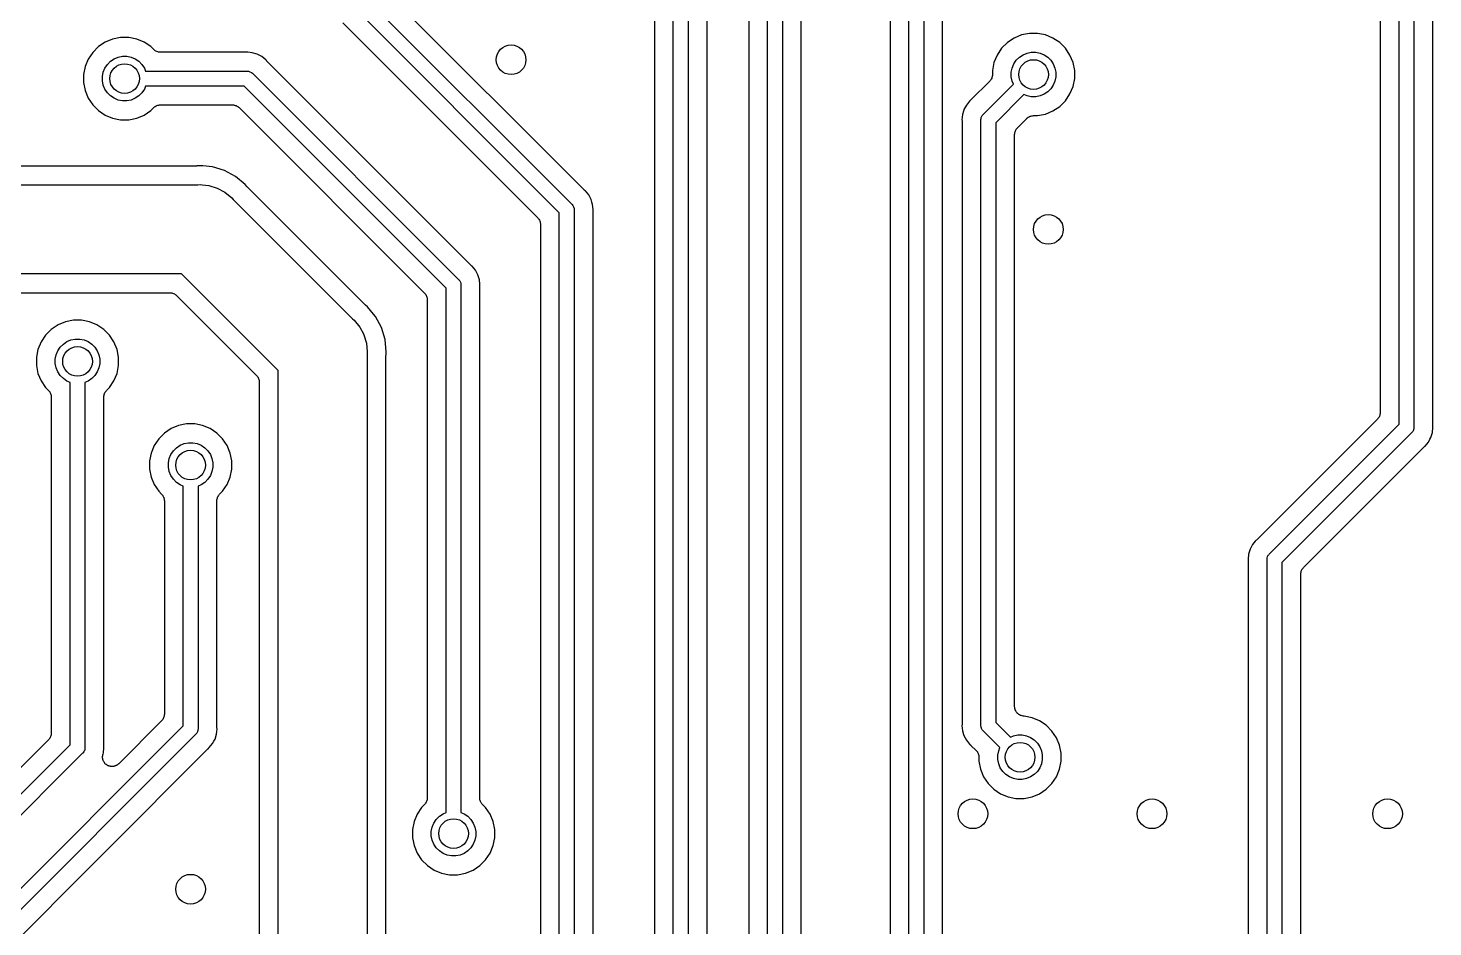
# Model space of a CAD drawing. Extents: x 49 to 143, y -149 to -38.
# Drawn here: x 105.25 to 124.18, y -90.81 to -78.69 of the extents above; entities that cross this region are included whole.
import ezdxf

# ---------------------------------------------------------------- set-up
doc = ezdxf.new("R2010")
doc.units = 0
doc.layers.add('BLACK', color=7, linetype='CONTINUOUS')

msp = doc.modelspace()

# ---------------------------------------------------------------- linework, layer by layer
at = {"layer": 'BLACK', "linetype": 'CONTINUOUS'}
for p, q in [((115.216, -93.1887), (115.216, -75.3403)), ((115.416, -75.3403), (115.416, -93.1887)), ((117.121, -91.902), (117.121, -75.4673)), ((117.321, -75.4673), (117.321, -92.0047)), ((113.946, -94.9667), (113.946, -75.6064)), ((114.146, -75.5699), (114.146, -94.9667)), ((114.4, -94.7679), (114.4, -75.5886)), ((114.962, -75.5391), (114.962, -92.9899)), ((115.67, -92.9899), (115.67, -75.5391)), ((116.867, -75.6661), (116.867, -91.6195)), ((117.575, -91.8903), (117.575, -75.6661)), ((113.692, -75.7642), (113.692, -94.7679)), ((123.725, -84.0326), (123.725, -77.6033)), ((123.925, -77.6033), (123.925, -84.0691)), ((123.471, -77.8021), (123.471, -83.8748)), ((124.179, -84.0504), (124.179, -77.8021)), ((109.675, -78.1648), (112.577, -81.0668)), ((112.744, -80.874), (109.868, -77.9984)), ((112.41, -81.1824), (109.56, -78.332)), ((109.492, -78.6232), (112.119, -81.2504)), ((106.291, -78.8841), (106.2, -78.9447)), ((106.391, -78.8423), (106.291, -78.8841)), ((106.498, -78.821), (106.391, -78.8423)), ((106.608, -78.821), (106.498, -78.821)), ((106.715, -78.8423), (106.608, -78.821)), ((106.815, -78.8841), (106.715, -78.8423)), ((106.906, -78.9447), (106.815, -78.8841)), ((118.447, -78.8897), (118.37, -78.9668)), ((118.538, -78.8291), (118.447, -78.8897)), ((118.638, -78.7873), (118.538, -78.8291)), ((118.745, -78.766), (118.638, -78.7873)), ((118.855, -78.766), (118.745, -78.766)), ((118.962, -78.7873), (118.855, -78.766)), ((119.062, -78.8291), (118.962, -78.7873)), ((119.153, -78.8897), (119.062, -78.8291)), ((119.23, -78.9668), (119.153, -78.8897)), ((106.062, -79.1126), (106.02, -79.2134)), ((106.123, -79.0218), (106.062, -79.1126)), ((106.2, -78.9447), (106.123, -79.0218)), ((106.362, -79.142), (106.411, -79.1091)), ((106.411, -79.1091), (106.465, -79.0865)), ((106.465, -79.0865), (106.523, -79.075)), ((106.523, -79.075), (106.583, -79.075)), ((106.583, -79.075), (106.641, -79.0865)), ((106.641, -79.0865), (106.695, -79.1091)), ((106.695, -79.1091), (106.744, -79.142)), ((106.945, -78.9838), (106.906, -78.9447)), ((106.954, -78.9912), (106.945, -78.9838)), ((106.963, -78.9988), (106.954, -78.9912)), ((106.964, -78.9991), (106.963, -78.9988)), ((106.964, -78.9995), (106.964, -78.9991)), ((106.975, -79.0051), (106.964, -78.9995)), ((106.985, -79.0107), (106.975, -79.0051)), ((106.986, -79.0109), (106.985, -79.0107)), ((106.986, -79.0112), (106.986, -79.0109)), ((106.998, -79.0147), (106.986, -79.0112)), ((107.009, -79.0182), (106.998, -79.0147)), ((107.009, -79.0183), (107.009, -79.0182)), ((107.01, -79.0185), (107.009, -79.0183)), ((107.022, -79.0197), (107.01, -79.0185)), ((107.033, -79.021), (107.022, -79.0197)), ((107.035, -79.021), (107.033, -79.021)), ((108.18, -79.021), (107.035, -79.021)), ((107.035, -79.021), (107.035, -79.021)), ((107.035, -79.021), (107.035, -79.021)), ((107.035, -79.021), (107.035, -79.021)), ((108.186, -79.0205), (108.18, -79.021)), ((108.191, -79.0206), (108.186, -79.0205)), ((108.193, -79.0204), (108.191, -79.0206)), ((108.204, -79.0193), (108.193, -79.0204)), ((108.215, -79.0204), (108.204, -79.0193)), ((108.273, -79.0261), (108.215, -79.0204)), ((108.215, -79.0204), (108.215, -79.0204)), ((108.34, -79.0464), (108.273, -79.0261)), ((108.402, -79.0792), (108.34, -79.0464)), ((108.456, -79.1235), (108.402, -79.0792)), ((118.309, -79.0576), (118.267, -79.1584)), ((118.37, -78.9668), (118.309, -79.0576)), ((118.567, -79.1288), (118.609, -79.087)), ((118.609, -79.087), (118.658, -79.0541)), ((118.658, -79.0541), (118.712, -79.0315)), ((118.712, -79.0315), (118.77, -79.02)), ((118.77, -79.02), (118.83, -79.02)), ((118.83, -79.02), (118.887, -79.0315)), ((118.887, -79.0315), (118.942, -79.0541)), ((118.942, -79.0541), (118.991, -79.087)), ((118.991, -79.087), (119.033, -79.1288)), ((119.291, -79.0576), (119.23, -78.9668)), ((119.333, -79.1584), (119.291, -79.0576)), ((106.02, -79.2134), (105.999, -79.3204)), ((106.253, -79.3455), (106.265, -79.2875)), ((106.265, -79.2875), (106.287, -79.2329)), ((106.287, -79.2329), (106.32, -79.1838)), ((106.32, -79.1838), (106.362, -79.142)), ((106.744, -79.142), (106.786, -79.1838)), ((106.786, -79.1838), (106.819, -79.2329)), ((106.819, -79.2329), (106.836, -79.275)), ((106.836, -79.275), (108.199, -79.275)), ((108.199, -79.275), (108.204, -79.2745)), ((108.204, -79.2745), (108.209, -79.275)), ((108.209, -79.275), (108.209, -79.275)), ((108.209, -79.275), (108.224, -79.2764)), ((108.224, -79.2764), (108.242, -79.2822)), ((108.242, -79.2822), (108.26, -79.2915)), ((108.26, -79.2915), (108.275, -79.3039)), ((108.275, -79.3039), (108.278, -79.3078)), ((108.278, -79.3078), (111.052, -82.0816)), ((108.463, -79.1322), (108.456, -79.1235)), ((108.466, -79.1359), (108.463, -79.1322)), ((108.47, -79.1401), (108.466, -79.1359)), ((108.471, -79.1414), (108.47, -79.1401)), ((111.218, -81.8888), (108.471, -79.1414)), ((118.267, -79.1584), (118.246, -79.2654)), ((118.246, -79.2654), (118.246, -79.3208)), ((118.5, -79.2905), (118.512, -79.2325)), ((118.5, -79.3495), (118.5, -79.2905)), ((118.512, -79.2325), (118.534, -79.1779)), ((118.534, -79.1779), (118.567, -79.1288)), ((119.033, -79.1288), (119.066, -79.1779)), ((119.066, -79.1779), (119.088, -79.2325)), ((119.088, -79.2325), (119.1, -79.2905)), ((119.1, -79.2905), (119.1, -79.3495)), ((119.354, -79.2654), (119.333, -79.1584)), ((119.354, -79.3746), (119.354, -79.2654)), ((105.999, -79.3204), (105.999, -79.4296)), ((105.999, -79.4296), (106.02, -79.5366)), ((106.253, -79.4045), (106.253, -79.3455)), ((106.265, -79.4625), (106.253, -79.4045)), ((106.287, -79.5171), (106.265, -79.4625)), ((106.836, -79.475), (106.819, -79.5171)), ((108.163, -79.475), (106.836, -79.475)), ((110.885, -82.1972), (108.163, -79.475)), ((118.209, -79.4106), (117.957, -79.662)), ((118.124, -79.8548), (118.529, -79.4496)), ((118.216, -79.4015), (118.209, -79.4106)), ((118.224, -79.3925), (118.216, -79.4015)), ((118.225, -79.3914), (118.224, -79.3919)), ((118.224, -79.3919), (118.224, -79.3925)), ((118.23, -79.3811), (118.225, -79.3914)), ((118.236, -79.3708), (118.23, -79.3811)), ((118.24, -79.3584), (118.236, -79.3696)), ((118.236, -79.3696), (118.236, -79.3702)), ((118.236, -79.3702), (118.236, -79.3708)), ((118.243, -79.3472), (118.24, -79.3584)), ((118.245, -79.3342), (118.243, -79.3459)), ((118.243, -79.3459), (118.243, -79.3465)), ((118.243, -79.3465), (118.243, -79.3472)), ((118.246, -79.3225), (118.245, -79.3342)), ((118.246, -79.3208), (118.246, -79.3212)), ((118.246, -79.3212), (118.246, -79.3212)), ((118.246, -79.3212), (118.246, -79.3212)), ((118.246, -79.3212), (118.246, -79.3225)), ((118.512, -79.4075), (118.5, -79.3495)), ((118.529, -79.4496), (118.512, -79.4075)), ((119.066, -79.4621), (119.033, -79.5112)), ((119.088, -79.4075), (119.066, -79.4621)), ((119.1, -79.3495), (119.088, -79.4075)), ((119.291, -79.5824), (119.333, -79.4816)), ((119.333, -79.4816), (119.354, -79.3746)), ((106.02, -79.5366), (106.062, -79.6374)), ((106.062, -79.6374), (106.123, -79.7282)), ((106.32, -79.5662), (106.287, -79.5171)), ((106.362, -79.608), (106.32, -79.5662)), ((106.411, -79.6409), (106.362, -79.608)), ((106.465, -79.6635), (106.411, -79.6409)), ((106.523, -79.675), (106.465, -79.6635)), ((106.583, -79.675), (106.523, -79.675)), ((106.641, -79.6635), (106.583, -79.675)), ((106.695, -79.6409), (106.641, -79.6635)), ((106.744, -79.608), (106.695, -79.6409)), ((106.786, -79.5662), (106.744, -79.608)), ((106.819, -79.5171), (106.786, -79.5662)), ((117.939, -79.6775), (117.895, -79.7314)), ((117.948, -79.6703), (117.939, -79.6775)), ((117.952, -79.6666), (117.948, -79.6703)), ((117.956, -79.6632), (117.952, -79.6666)), ((117.957, -79.662), (117.956, -79.6632)), ((118.67, -79.591), (118.291, -79.9704)), ((118.712, -79.6085), (118.67, -79.591)), ((118.77, -79.62), (118.712, -79.6085)), ((118.83, -79.62), (118.77, -79.62)), ((118.887, -79.6085), (118.83, -79.62)), ((118.942, -79.5859), (118.887, -79.6085)), ((118.991, -79.553), (118.942, -79.5859)), ((119.033, -79.5112), (118.991, -79.553)), ((119.153, -79.7503), (119.23, -79.6732)), ((119.23, -79.6732), (119.291, -79.5824)), ((106.123, -79.7282), (106.2, -79.8053)), ((106.2, -79.8053), (106.291, -79.8659)), ((106.291, -79.8659), (106.391, -79.9077)), ((106.715, -79.9077), (106.815, -79.8659)), ((106.815, -79.8659), (106.906, -79.8053)), ((106.906, -79.8053), (106.945, -79.7662)), ((106.945, -79.7662), (106.946, -79.7659)), ((106.946, -79.7659), (106.947, -79.765)), ((106.946, -79.7659), (106.946, -79.7659)), ((106.946, -79.7659), (106.946, -79.7659)), ((106.947, -79.765), (106.956, -79.7576)), ((106.956, -79.7576), (106.965, -79.7502)), ((106.965, -79.7499), (106.966, -79.7495)), ((106.965, -79.7502), (106.965, -79.7499)), ((106.966, -79.7495), (106.976, -79.7441)), ((106.976, -79.7441), (106.987, -79.7386)), ((106.987, -79.7384), (106.988, -79.7381)), ((106.987, -79.7386), (106.987, -79.7384)), ((106.988, -79.7381), (106.999, -79.7348)), ((106.999, -79.7348), (107.01, -79.7314)), ((107.01, -79.7314), (107.011, -79.7314)), ((107.011, -79.7314), (107.012, -79.7312)), ((107.012, -79.7312), (107.023, -79.7301)), ((107.023, -79.7301), (107.035, -79.729)), ((107.035, -79.729), (108.005, -79.729)), ((108.005, -79.729), (108.005, -79.729)), ((108.005, -79.729), (108.005, -79.729)), ((108.005, -79.729), (108.005, -79.729)), ((108.005, -79.729), (108.007, -79.729)), ((108.007, -79.729), (108.018, -79.7303)), ((108.018, -79.7303), (108.03, -79.7315)), ((108.03, -79.7315), (108.031, -79.7317)), ((108.031, -79.7317), (108.031, -79.7318)), ((108.031, -79.7318), (108.042, -79.7353)), ((108.042, -79.7353), (108.054, -79.7388)), ((108.054, -79.7388), (108.054, -79.7391)), ((108.054, -79.7391), (108.055, -79.7393)), ((108.055, -79.7393), (108.065, -79.7449)), ((108.065, -79.7449), (108.075, -79.7505)), ((108.075, -79.7505), (108.076, -79.7509)), ((108.076, -79.7509), (108.077, -79.7512)), ((108.077, -79.7512), (108.085, -79.7587)), ((108.085, -79.7587), (108.095, -79.7662)), ((108.095, -79.7662), (110.594, -82.2652)), ((117.842, -79.8596), (117.835, -79.929)), ((117.856, -79.8137), (117.842, -79.8596)), ((117.862, -79.7929), (117.856, -79.8137)), ((117.856, -79.8137), (117.856, -79.8137)), ((117.895, -79.7314), (117.862, -79.7929)), ((118.098, -79.8905), (118.107, -79.8732)), ((118.107, -79.8732), (118.12, -79.8579)), ((118.12, -79.8579), (118.124, -79.8548)), ((118.752, -79.8831), (118.763, -79.8798)), ((118.763, -79.8798), (118.775, -79.8764)), ((118.775, -79.8764), (118.776, -79.8762)), ((118.775, -79.8764), (118.775, -79.8764)), ((118.776, -79.8762), (118.788, -79.8751)), ((118.788, -79.8751), (118.799, -79.874)), ((118.799, -79.874), (118.855, -79.874)), ((118.855, -79.874), (118.962, -79.8527)), ((118.962, -79.8527), (119.062, -79.8109)), ((119.062, -79.8109), (119.153, -79.7503)), ((106.391, -79.9077), (106.498, -79.929)), ((106.498, -79.929), (106.608, -79.929)), ((106.608, -79.929), (106.715, -79.9077)), ((117.835, -79.929), (117.836, -79.9402)), ((117.836, -79.9402), (117.837, -79.9419)), ((117.837, -79.9419), (117.836, -79.9473)), ((117.836, -79.9473), (117.837, -79.9526)), ((117.837, -79.9526), (117.837, -88.0684)), ((118.091, -79.9241), (118.092, -79.911)), ((118.091, -79.929), (118.091, -79.9241)), ((118.091, -79.9241), (118.091, -79.9241)), ((118.091, -79.9339), (118.091, -79.929)), ((118.091, -88.0871), (118.091, -79.9339)), ((118.092, -79.9094), (118.095, -79.8994)), ((118.092, -79.911), (118.092, -79.9094)), ((118.095, -79.8994), (118.098, -79.8905)), ((118.291, -79.9704), (118.291, -88.0506)), ((118.555, -80.0782), (118.561, -80.0679)), ((118.561, -80.0679), (118.566, -80.0576)), ((118.566, -80.0576), (118.567, -80.0571)), ((118.567, -80.0565), (118.575, -80.0475)), ((118.567, -80.0571), (118.567, -80.0565)), ((118.575, -80.0475), (118.582, -80.0384)), ((118.582, -80.0384), (118.709, -79.9112)), ((118.709, -79.9112), (118.71, -79.9109)), ((118.71, -79.9109), (118.711, -79.91)), ((118.71, -79.9109), (118.71, -79.9109)), ((118.71, -79.9109), (118.71, -79.9109)), ((118.711, -79.91), (118.72, -79.9026)), ((118.72, -79.9026), (118.729, -79.8952)), ((118.729, -79.8952), (118.73, -79.8949)), ((118.73, -79.8945), (118.74, -79.8891)), ((118.73, -79.8949), (118.73, -79.8945)), ((118.74, -79.8891), (118.751, -79.8836)), ((118.751, -79.8834), (118.752, -79.8831)), ((118.751, -79.8836), (118.751, -79.8834)), ((118.545, -80.1265), (118.546, -80.1148)), ((118.545, -80.1278), (118.545, -80.1265)), ((118.545, -80.1282), (118.545, -80.1278)), ((118.545, -80.1278), (118.545, -80.1278)), ((118.545, -80.1278), (118.545, -80.1278)), ((118.545, -87.838), (118.545, -80.1282)), ((118.546, -80.1148), (118.548, -80.1031)), ((118.548, -80.1018), (118.551, -80.0906)), ((118.548, -80.1025), (118.548, -80.1018)), ((118.548, -80.1031), (118.548, -80.1025)), ((118.551, -80.0906), (118.555, -80.0794)), ((118.555, -80.0788), (118.555, -80.0782)), ((118.555, -80.0794), (118.555, -80.0788)), ((107.521, -80.553), (102.664, -80.553)), ((107.526, -80.5525), (107.521, -80.553)), ((107.531, -80.5525), (107.526, -80.5525)), ((107.533, -80.5524), (107.531, -80.5525)), ((107.569, -80.5489), (107.533, -80.5524)), ((107.605, -80.5524), (107.569, -80.5489)), ((107.736, -80.5654), (107.605, -80.5524)), ((107.605, -80.5524), (107.605, -80.5524)), ((107.897, -80.6142), (107.736, -80.5654)), ((108.046, -80.6935), (107.897, -80.6142)), ((102.645, -80.807), (107.54, -80.807)), ((107.54, -80.807), (107.569, -80.8041)), ((107.569, -80.8041), (107.598, -80.807)), ((107.598, -80.807), (107.687, -80.8157)), ((107.687, -80.8157), (107.8, -80.85)), ((108.176, -80.8002), (108.046, -80.6935)), ((108.199, -80.828), (108.176, -80.8002)), ((107.8, -80.85), (107.904, -80.9057)), ((107.904, -80.9057), (107.995, -80.9807)), ((107.995, -80.9807), (108.014, -81.0036)), ((108.014, -81.0036), (109.623, -82.6129)), ((108.202, -80.8318), (108.199, -80.828)), ((108.206, -80.8359), (108.202, -80.8318)), ((108.207, -80.8372), (108.206, -80.8359)), ((109.79, -82.4201), (108.207, -80.8372)), ((112.748, -80.8774), (112.744, -80.874)), ((112.751, -80.8812), (112.748, -80.8774)), ((112.753, -80.8823), (112.751, -80.8812)), ((112.762, -80.8895), (112.753, -80.8823)), ((112.806, -80.9434), (112.762, -80.8895)), ((112.839, -81.0049), (112.806, -80.9434)), ((112.85, -81.042), (112.839, -81.0049)), ((112.41, -98.6621), (112.41, -81.1824)), ((112.577, -81.0668), (112.581, -81.0699)), ((112.581, -81.0699), (112.594, -81.0852)), ((112.594, -81.0852), (112.603, -81.1025)), ((112.603, -81.1025), (112.607, -81.1148)), ((112.607, -81.1148), (112.608, -81.119)), ((112.608, -81.119), (112.609, -81.1214)), ((112.609, -81.1214), (112.61, -81.1361)), ((112.61, -81.1361), (112.61, -81.1361)), ((112.61, -81.1361), (112.61, -81.141)), ((112.61, -81.141), (112.61, -81.1459)), ((112.61, -81.1459), (112.61, -98.6256)), ((112.859, -81.0716), (112.85, -81.042)), ((112.85, -81.042), (112.85, -81.042)), ((112.866, -81.141), (112.859, -81.0716)), ((112.864, -81.1628), (112.865, -81.1575)), ((112.864, -81.1646), (112.864, -81.1628)), ((112.864, -98.4678), (112.864, -81.1646)), ((112.865, -81.1522), (112.866, -81.141)), ((112.865, -81.1575), (112.865, -81.1522)), ((112.119, -81.2504), (112.119, -81.2507)), ((112.119, -81.2507), (112.119, -81.2507)), ((112.119, -81.2507), (112.119, -81.2508)), ((112.119, -81.2508), (112.12, -81.2517)), ((112.12, -81.2517), (112.127, -81.2609)), ((112.127, -81.2609), (112.135, -81.2699)), ((112.135, -81.2699), (112.135, -81.2705)), ((112.135, -81.2705), (112.136, -81.2711)), ((112.136, -81.2711), (112.141, -81.2815)), ((112.141, -81.2815), (112.146, -81.2918)), ((112.146, -81.2918), (112.147, -81.2925)), ((112.147, -81.2925), (112.147, -81.2931)), ((112.147, -81.2931), (112.15, -81.3043)), ((112.15, -81.3043), (112.154, -81.3156)), ((112.154, -81.3156), (112.154, -81.3162)), ((112.154, -81.3162), (112.154, -81.3169)), ((112.154, -81.3169), (112.155, -81.3285)), ((112.155, -81.3285), (112.156, -81.3402)), ((112.156, -81.3402), (112.156, -96.7099)), ((111.223, -81.8922), (111.218, -81.8888)), ((111.226, -81.896), (111.223, -81.8922)), ((111.228, -81.8971), (111.226, -81.896)), ((111.236, -81.9043), (111.228, -81.8971)), ((111.281, -81.9582), (111.236, -81.9043)), ((111.313, -82.0197), (111.281, -81.9582)), ((107.32, -82.007), (102.865, -82.007)), ((108.62, -83.3065), (107.32, -82.007)), ((111.052, -82.0816), (111.056, -82.0847)), ((111.056, -82.0847), (111.059, -82.0886)), ((111.059, -82.0886), (111.059, -82.0886)), ((111.059, -82.0886), (111.06, -82.0899)), ((111.06, -82.0899), (111.068, -82.1)), ((111.068, -82.1), (111.078, -82.1173)), ((111.078, -82.1173), (111.083, -82.1362)), ((111.083, -82.1362), (111.085, -82.1509)), ((111.085, -82.1509), (111.085, -82.1509)), ((111.085, -82.1509), (111.085, -82.1558)), ((111.334, -82.0864), (111.313, -82.0197)), ((111.339, -82.1445), (111.334, -82.0864)), ((111.339, -82.1446), (111.339, -82.1445)), ((111.341, -82.1558), (111.339, -82.1446)), ((103.022, -82.261), (107.163, -82.261)), ((107.163, -82.261), (107.163, -82.261)), ((107.163, -82.261), (107.163, -82.261)), ((107.163, -82.261), (107.163, -82.261)), ((107.163, -82.261), (107.164, -82.261)), ((107.164, -82.261), (107.176, -82.2623)), ((107.176, -82.2623), (107.188, -82.2635)), ((107.188, -82.2635), (107.188, -82.2637)), ((107.188, -82.2637), (107.189, -82.2638)), ((107.189, -82.2638), (107.2, -82.2673)), ((107.2, -82.2673), (107.211, -82.2708)), ((107.211, -82.2708), (107.212, -82.2711)), ((107.212, -82.2711), (107.213, -82.2713)), ((107.213, -82.2713), (107.223, -82.2769)), ((107.223, -82.2769), (107.233, -82.2825)), ((107.233, -82.2825), (107.234, -82.2829)), ((107.234, -82.2829), (107.234, -82.2832)), ((107.234, -82.2832), (107.243, -82.2907)), ((107.243, -82.2907), (107.252, -82.2982)), ((107.252, -82.2982), (108.329, -83.3745)), ((110.594, -82.2652), (110.594, -82.2655)), ((110.594, -82.2655), (110.594, -82.2655)), ((110.594, -82.2655), (110.594, -82.2656)), ((110.594, -82.2656), (110.595, -82.2665)), ((110.595, -82.2665), (110.602, -82.2757)), ((110.602, -82.2757), (110.61, -82.2848)), ((110.61, -82.2848), (110.61, -82.2853)), ((110.61, -82.2853), (110.61, -82.2859)), ((110.61, -82.2859), (110.616, -82.2963)), ((110.616, -82.2963), (110.621, -82.3066)), ((110.621, -82.3066), (110.621, -82.3073)), ((110.621, -82.3073), (110.622, -82.3079)), ((110.622, -82.3079), (110.625, -82.3192)), ((110.625, -82.3192), (110.628, -82.3304)), ((110.628, -82.3304), (110.628, -82.331)), ((110.628, -82.331), (110.629, -82.3317)), ((110.629, -82.3317), (110.63, -82.3434)), ((110.885, -89.2649), (110.885, -82.1972)), ((111.085, -82.1558), (111.085, -82.1607)), ((111.085, -82.1607), (111.085, -89.2649)), ((111.339, -82.167), (111.341, -82.1558)), ((111.339, -82.1723), (111.339, -82.167)), ((111.339, -82.1776), (111.339, -82.1723)), ((111.339, -82.1794), (111.339, -82.1776)), ((111.339, -89.0661), (111.339, -82.1794)), ((109.794, -82.4235), (109.79, -82.4201)), ((109.798, -82.4273), (109.794, -82.4235)), ((109.799, -82.4284), (109.798, -82.4273)), ((109.827, -82.4512), (109.799, -82.4284)), ((109.907, -82.5487), (109.827, -82.4512)), ((110.63, -82.3434), (110.631, -82.355)), ((110.631, -82.355), (110.631, -89.0661)), ((105.656, -82.6941), (105.565, -82.7547)), ((105.756, -82.6523), (105.656, -82.6941)), ((105.863, -82.631), (105.756, -82.6523)), ((105.973, -82.631), (105.863, -82.631)), ((106.08, -82.6523), (105.973, -82.631)), ((106.18, -82.6941), (106.08, -82.6523)), ((106.271, -82.7547), (106.18, -82.6941)), ((109.623, -82.6129), (109.646, -82.6317)), ((109.646, -82.6317), (109.721, -82.723)), ((109.934, -82.5812), (109.907, -82.5487)), ((109.907, -82.5487), (109.907, -82.5487)), ((110.013, -82.7296), (109.934, -82.5812)), ((105.488, -82.8318), (105.427, -82.9226)), ((105.565, -82.7547), (105.488, -82.8318)), ((105.776, -82.9191), (105.83, -82.8965)), ((105.83, -82.8965), (105.888, -82.885)), ((105.888, -82.885), (105.948, -82.885)), ((105.948, -82.885), (106.006, -82.8965)), ((106.006, -82.8965), (106.06, -82.9191)), ((106.348, -82.8318), (106.271, -82.7547)), ((106.409, -82.9226), (106.348, -82.8318)), ((109.721, -82.723), (109.771, -82.8159)), ((109.771, -82.8159), (109.777, -82.8273)), ((109.777, -82.8273), (109.811, -82.9404)), ((110.062, -82.8906), (110.013, -82.7296)), ((110.078, -83.058), (110.062, -82.8906)), ((105.385, -83.0234), (105.364, -83.1304)), ((105.427, -82.9226), (105.385, -83.0234)), ((105.618, -83.1555), (105.63, -83.0975)), ((105.63, -83.0975), (105.652, -83.0429)), ((105.652, -83.0429), (105.685, -82.9938)), ((105.685, -82.9938), (105.727, -82.952)), ((105.727, -82.952), (105.776, -82.9191)), ((106.06, -82.9191), (106.109, -82.952)), ((106.109, -82.952), (106.151, -82.9938)), ((106.151, -82.9938), (106.184, -83.0429)), ((106.184, -83.0429), (106.206, -83.0975)), ((106.206, -83.0975), (106.218, -83.1555)), ((106.451, -83.0234), (106.409, -82.9226)), ((106.472, -83.1304), (106.451, -83.0234)), ((109.811, -82.9404), (109.823, -83.058)), ((109.823, -83.058), (109.82, -83.0875)), ((109.82, -83.0875), (109.82, -95.0015)), ((110.075, -83.0937), (110.078, -83.058)), ((110.075, -83.0991), (110.075, -83.0937)), ((105.364, -83.1304), (105.364, -83.2396)), ((105.364, -83.2396), (105.385, -83.3466)), ((105.618, -83.2145), (105.618, -83.1555)), ((105.63, -83.2725), (105.618, -83.2145)), ((105.652, -83.3271), (105.63, -83.2725)), ((106.206, -83.2725), (106.184, -83.3271)), ((106.218, -83.2145), (106.206, -83.2725)), ((106.218, -83.1555), (106.218, -83.2145)), ((106.451, -83.3466), (106.472, -83.2396)), ((106.472, -83.2396), (106.472, -83.1304)), ((110.074, -83.1044), (110.075, -83.0991)), ((110.074, -83.1062), (110.074, -83.1044)), ((110.074, -94.8437), (110.074, -83.1062)), ((105.385, -83.3466), (105.427, -83.4474)), ((105.427, -83.4474), (105.488, -83.5382)), ((105.685, -83.3762), (105.652, -83.3271)), ((105.727, -83.418), (105.685, -83.3762)), ((105.776, -83.4509), (105.727, -83.418)), ((105.818, -83.4683), (105.776, -83.4509)), ((105.818, -88.3506), (105.818, -83.4683)), ((106.06, -83.4509), (106.018, -83.4683)), ((106.018, -83.4683), (106.018, -88.3871)), ((106.109, -83.418), (106.06, -83.4509)), ((106.151, -83.3762), (106.109, -83.418)), ((106.184, -83.3271), (106.151, -83.3762)), ((106.348, -83.5382), (106.409, -83.4474)), ((106.409, -83.4474), (106.451, -83.3466)), ((108.329, -83.3745), (108.329, -83.3748)), ((108.329, -83.3748), (108.329, -83.3749)), ((108.329, -83.3749), (108.329, -83.3749)), ((108.329, -83.3749), (108.33, -83.3758)), ((108.33, -83.3758), (108.337, -83.385)), ((108.337, -83.385), (108.345, -83.3941)), ((108.345, -83.3941), (108.345, -83.3947)), ((108.345, -83.3947), (108.346, -83.3952)), ((108.346, -83.3952), (108.351, -83.4056)), ((108.351, -83.4056), (108.356, -83.4159)), ((108.356, -83.4159), (108.357, -83.4166)), ((108.357, -83.4166), (108.357, -83.4172)), ((108.357, -83.4172), (108.36, -83.4285)), ((108.36, -83.4285), (108.364, -83.4397)), ((108.364, -83.4397), (108.364, -83.4403)), ((108.364, -83.4403), (108.364, -83.441)), ((108.364, -83.441), (108.365, -83.4527)), ((108.365, -83.4527), (108.366, -83.4643)), ((108.366, -83.4643), (108.366, -94.7967)), ((108.62, -94.8921), (108.62, -83.3065)), ((105.488, -83.5382), (105.527, -83.5773)), ((105.527, -83.5773), (105.527, -83.5776)), ((105.527, -83.5776), (105.527, -83.5776)), ((105.527, -83.5776), (105.527, -83.5776)), ((105.527, -83.5776), (105.528, -83.5785)), ((105.528, -83.5785), (105.535, -83.5877)), ((105.535, -83.5877), (105.543, -83.5968)), ((105.543, -83.5968), (105.543, -83.5974)), ((105.543, -83.5974), (105.544, -83.5979)), ((105.544, -83.5979), (105.549, -83.6083)), ((105.549, -83.6083), (105.554, -83.6187)), ((105.554, -83.6187), (105.555, -83.6193)), ((105.555, -83.6193), (105.555, -83.6199)), ((105.555, -83.6199), (105.558, -83.6312)), ((105.558, -83.6312), (105.562, -83.6424)), ((105.562, -83.6424), (105.562, -83.6431)), ((105.562, -83.6431), (105.562, -83.6437)), ((105.562, -83.6437), (105.563, -83.6554)), ((105.563, -83.6554), (105.564, -83.6671)), ((106.272, -83.6653), (106.273, -83.6536)), ((106.272, -83.6666), (106.272, -83.6653)), ((106.273, -83.6536), (106.275, -83.642)), ((106.275, -83.6407), (106.278, -83.6295)), ((106.275, -83.6413), (106.275, -83.6407)), ((106.275, -83.642), (106.275, -83.6413)), ((106.278, -83.6295), (106.282, -83.6183)), ((106.282, -83.617), (106.288, -83.6067)), ((106.282, -83.6177), (106.282, -83.617)), ((106.282, -83.6183), (106.282, -83.6177)), ((106.288, -83.6067), (106.293, -83.5964)), ((106.293, -83.5964), (106.294, -83.5959)), ((106.294, -83.5953), (106.302, -83.5864)), ((106.294, -83.5959), (106.294, -83.5953)), ((106.302, -83.5864), (106.309, -83.5773)), ((106.309, -83.5773), (106.348, -83.5382)), ((105.564, -83.6671), (105.564, -88.1928)), ((106.272, -83.6667), (106.272, -83.6666)), ((106.272, -83.6666), (106.272, -83.6666)), ((106.272, -83.6671), (106.272, -83.6667)), ((106.272, -88.3684), (106.272, -83.6671)), ((107.387, -84.028), (107.28, -84.0493)), ((107.497, -84.028), (107.387, -84.028)), ((107.604, -84.0493), (107.497, -84.028)), ((123.434, -83.9646), (121.813, -85.585)), ((121.98, -85.7778), (123.725, -84.0326)), ((123.441, -83.9555), (123.434, -83.9646)), ((123.449, -83.9465), (123.441, -83.9555)), ((123.45, -83.9454), (123.449, -83.9459)), ((123.449, -83.9459), (123.449, -83.9465)), ((123.455, -83.9351), (123.45, -83.9454)), ((123.461, -83.9248), (123.455, -83.9351)), ((123.465, -83.9123), (123.461, -83.9236)), ((123.461, -83.9236), (123.461, -83.9242)), ((123.461, -83.9242), (123.461, -83.9248)), ((123.468, -83.9012), (123.465, -83.9123)), ((123.47, -83.8882), (123.468, -83.8999)), ((123.468, -83.8999), (123.468, -83.9005)), ((123.468, -83.9005), (123.468, -83.9012)), ((123.471, -83.8765), (123.47, -83.8882)), ((123.471, -83.8748), (123.471, -83.8752)), ((123.471, -83.8752), (123.471, -83.8752)), ((123.471, -83.8752), (123.471, -83.8752)), ((123.471, -83.8752), (123.471, -83.8765)), ((107.012, -84.2288), (106.951, -84.3196)), ((107.089, -84.1517), (107.012, -84.2288)), ((107.18, -84.0911), (107.089, -84.1517)), ((107.28, -84.0493), (107.18, -84.0911)), ((107.704, -84.0911), (107.604, -84.0493)), ((107.795, -84.1517), (107.704, -84.0911)), ((107.872, -84.2288), (107.795, -84.1517)), ((107.933, -84.3196), (107.872, -84.2288)), ((123.892, -84.1482), (122.147, -85.8934)), ((123.896, -84.1451), (123.892, -84.1482)), ((123.909, -84.1298), (123.896, -84.1451)), ((123.918, -84.1125), (123.909, -84.1298)), ((123.919, -84.1097), (123.918, -84.1125)), ((123.924, -84.0936), (123.919, -84.1097)), ((123.925, -84.0789), (123.924, -84.0908)), ((123.924, -84.0908), (123.924, -84.0936)), ((123.925, -84.0691), (123.925, -84.074)), ((123.925, -84.074), (123.925, -84.0789)), ((123.925, -84.0789), (123.925, -84.0789)), ((124.141, -84.2341), (124.154, -84.2101)), ((124.154, -84.2101), (124.174, -84.1434)), ((124.174, -84.1434), (124.181, -84.074)), ((124.18, -84.0557), (124.179, -84.0504)), ((124.179, -84.0611), (124.18, -84.0557)), ((124.18, -84.0628), (124.179, -84.0611)), ((124.181, -84.074), (124.18, -84.0628)), ((106.909, -84.4204), (106.888, -84.5274)), ((106.951, -84.3196), (106.909, -84.4204)), ((107.176, -84.4399), (107.209, -84.3908)), ((107.209, -84.3908), (107.251, -84.349)), ((107.251, -84.349), (107.3, -84.3161)), ((107.3, -84.3161), (107.354, -84.2935)), ((107.354, -84.2935), (107.412, -84.282)), ((107.412, -84.282), (107.472, -84.282)), ((107.472, -84.282), (107.53, -84.2935)), ((107.53, -84.2935), (107.584, -84.3161)), ((107.584, -84.3161), (107.633, -84.349)), ((107.633, -84.349), (107.675, -84.3908)), ((107.675, -84.3908), (107.708, -84.4399)), ((107.975, -84.4204), (107.933, -84.3196)), ((107.996, -84.5274), (107.975, -84.4204)), ((122.438, -85.9614), (124.059, -84.341)), ((124.059, -84.341), (124.06, -84.3398)), ((124.06, -84.3398), (124.064, -84.3364)), ((124.064, -84.3364), (124.068, -84.3327)), ((124.068, -84.3327), (124.077, -84.3255)), ((124.077, -84.3255), (124.121, -84.2716)), ((124.121, -84.2716), (124.141, -84.2342)), ((124.141, -84.2342), (124.141, -84.2341)), ((106.888, -84.5274), (106.888, -84.6366)), ((107.142, -84.5525), (107.154, -84.4945)), ((107.142, -84.6115), (107.142, -84.5525)), ((107.154, -84.6695), (107.142, -84.6115)), ((107.154, -84.4945), (107.176, -84.4399)), ((107.708, -84.4399), (107.73, -84.4945)), ((107.73, -84.4945), (107.742, -84.5525)), ((107.742, -84.6115), (107.73, -84.6695)), ((107.742, -84.5525), (107.742, -84.6115)), ((107.996, -84.6366), (107.996, -84.5274)), ((106.888, -84.6366), (106.909, -84.7436)), ((106.909, -84.7436), (106.951, -84.8444)), ((107.176, -84.7241), (107.154, -84.6695)), ((107.209, -84.7732), (107.176, -84.7241)), ((107.251, -84.815), (107.209, -84.7732)), ((107.675, -84.7732), (107.633, -84.815)), ((107.708, -84.7241), (107.675, -84.7732)), ((107.73, -84.6695), (107.708, -84.7241)), ((107.933, -84.8444), (107.975, -84.7436)), ((107.975, -84.7436), (107.996, -84.6366)), ((106.951, -84.8444), (107.012, -84.9352)), ((107.012, -84.9352), (107.051, -84.9743)), ((107.051, -84.9743), (107.051, -84.9746)), ((107.051, -84.9746), (107.051, -84.9746)), ((107.051, -84.9746), (107.051, -84.9746)), ((107.051, -84.9746), (107.052, -84.9755)), ((107.052, -84.9755), (107.059, -84.9847)), ((107.059, -84.9847), (107.067, -84.9938)), ((107.3, -84.8479), (107.251, -84.815)), ((107.342, -84.8653), (107.3, -84.8479)), ((107.342, -88.0966), (107.342, -84.8653)), ((107.584, -84.8479), (107.542, -84.8653)), ((107.542, -84.8653), (107.542, -88.1331)), ((107.633, -84.815), (107.584, -84.8479)), ((107.818, -84.9923), (107.826, -84.9834)), ((107.826, -84.9834), (107.833, -84.9743)), ((107.833, -84.9743), (107.872, -84.9352)), ((107.872, -84.9352), (107.933, -84.8444)), ((107.067, -84.9938), (107.067, -84.9944)), ((107.067, -84.9944), (107.068, -84.9949)), ((107.068, -84.9949), (107.073, -85.0053)), ((107.073, -85.0053), (107.078, -85.0157)), ((107.078, -85.0157), (107.079, -85.0163)), ((107.079, -85.0163), (107.079, -85.0169)), ((107.079, -85.0169), (107.082, -85.0282)), ((107.082, -85.0282), (107.086, -85.0394)), ((107.086, -85.0394), (107.086, -85.0401)), ((107.086, -85.0401), (107.086, -85.0407)), ((107.086, -85.0407), (107.087, -85.0524)), ((107.087, -85.0524), (107.088, -85.0641)), ((107.088, -85.0641), (107.088, -87.9388)), ((107.796, -85.0623), (107.797, -85.0506)), ((107.796, -85.0636), (107.796, -85.0623)), ((107.796, -85.0637), (107.796, -85.0636)), ((107.796, -85.0636), (107.796, -85.0636)), ((107.796, -85.0641), (107.796, -85.0637)), ((107.796, -88.1144), (107.796, -85.0641)), ((107.797, -85.0506), (107.799, -85.039)), ((107.799, -85.0377), (107.802, -85.0265)), ((107.799, -85.0383), (107.799, -85.0377)), ((107.799, -85.039), (107.799, -85.0383)), ((107.802, -85.0265), (107.806, -85.0153)), ((107.806, -85.014), (107.812, -85.0037)), ((107.806, -85.0147), (107.806, -85.014)), ((107.806, -85.0153), (107.806, -85.0147)), ((107.812, -85.0037), (107.817, -84.9934)), ((107.817, -84.9934), (107.818, -84.9929)), ((107.818, -84.9929), (107.818, -84.9923)), ((121.718, -85.7159), (121.698, -85.7826)), ((121.751, -85.6544), (121.718, -85.7159)), ((121.788, -85.6092), (121.751, -85.6544)), ((121.795, -85.6005), (121.788, -85.6092)), ((121.788, -85.6092), (121.788, -85.6092)), ((121.804, -85.5933), (121.795, -85.6005)), ((121.808, -85.5896), (121.804, -85.5933)), ((121.812, -85.5862), (121.808, -85.5896)), ((121.813, -85.585), (121.812, -85.5862)), ((121.698, -85.7826), (121.691, -85.852)), ((121.691, -85.852), (121.692, -85.8632)), ((121.692, -85.8632), (121.693, -85.865)), ((121.693, -85.865), (121.692, -85.8703)), ((121.692, -85.8703), (121.693, -85.8756)), ((121.693, -85.8756), (121.693, -93.1458)), ((121.947, -85.852), (121.948, -85.8324)), ((121.947, -85.8569), (121.947, -85.852)), ((121.947, -93.3036), (121.947, -85.8569)), ((121.948, -85.8324), (121.954, -85.8135)), ((121.954, -85.8135), (121.963, -85.7962)), ((121.963, -85.7962), (121.968, -85.7909)), ((121.968, -85.7909), (121.976, -85.7809)), ((121.976, -85.7809), (121.98, -85.7778)), ((122.147, -85.8934), (122.147, -93.3401)), ((122.401, -86.0495), (122.402, -86.0378)), ((122.401, -86.0508), (122.401, -86.0495)), ((122.401, -86.0512), (122.401, -86.0508)), ((122.401, -86.0508), (122.401, -86.0508)), ((122.401, -86.0508), (122.401, -86.0508)), ((122.401, -93.3214), (122.401, -86.0512)), ((122.402, -86.0378), (122.404, -86.0261)), ((122.404, -86.0248), (122.407, -86.0136)), ((122.404, -86.0255), (122.404, -86.0248)), ((122.404, -86.0261), (122.404, -86.0255)), ((122.407, -86.0136), (122.411, -86.0024)), ((122.411, -86.0012), (122.417, -85.9909)), ((122.411, -86.0018), (122.411, -86.0012)), ((122.411, -86.0024), (122.411, -86.0018)), ((122.417, -85.9909), (122.422, -85.9806)), ((122.422, -85.9806), (122.423, -85.9801)), ((122.423, -85.9795), (122.431, -85.9705)), ((122.423, -85.9801), (122.423, -85.9795)), ((122.431, -85.9705), (122.438, -85.9614)), ((107.058, -88.0195), (107.051, -88.0286)), ((107.066, -88.0105), (107.058, -88.0195)), ((107.067, -88.0094), (107.066, -88.0099)), ((107.066, -88.0099), (107.066, -88.0105)), ((107.072, -87.9991), (107.067, -88.0094)), ((107.078, -87.9888), (107.072, -87.9991)), ((107.082, -87.9764), (107.078, -87.9876)), ((107.078, -87.9876), (107.078, -87.9882)), ((107.078, -87.9882), (107.078, -87.9888)), ((107.085, -87.9652), (107.082, -87.9764)), ((107.087, -87.9523), (107.085, -87.9639)), ((107.085, -87.9639), (107.085, -87.9645)), ((107.085, -87.9645), (107.085, -87.9652)), ((107.088, -87.9405), (107.087, -87.9523)), ((107.088, -87.9388), (107.088, -87.9392)), ((107.088, -87.9392), (107.088, -87.9392)), ((107.088, -87.9392), (107.088, -87.9392)), ((107.088, -87.9392), (107.088, -87.9405)), ((118.546, -87.8499), (118.545, -87.838)), ((118.547, -87.8618), (118.546, -87.8499)), ((118.547, -87.8622), (118.547, -87.8618)), ((118.547, -87.8627), (118.547, -87.8622)), ((118.551, -87.8741), (118.547, -87.8627)), ((118.554, -87.8856), (118.551, -87.8741)), ((118.554, -87.886), (118.554, -87.8856)), ((118.555, -87.8864), (118.554, -87.886)), ((118.56, -87.8969), (118.555, -87.8864)), ((118.566, -87.9075), (118.56, -87.8969)), ((118.566, -87.9079), (118.566, -87.9075)), ((118.566, -87.9083), (118.566, -87.9079)), ((118.574, -87.9175), (118.566, -87.9083)), ((118.581, -87.9269), (118.574, -87.9175)), ((118.582, -87.9271), (118.581, -87.9269)), ((118.582, -87.9275), (118.582, -87.9271)), ((118.591, -87.9351), (118.582, -87.9275)), ((118.6, -87.9428), (118.591, -87.9351)), ((118.601, -87.943), (118.6, -87.9428)), ((118.601, -87.9433), (118.601, -87.943)), ((118.612, -87.949), (118.601, -87.9433)), ((118.622, -87.9547), (118.612, -87.949)), ((118.622, -87.9549), (118.622, -87.9547)), ((118.623, -87.9551), (118.622, -87.9549)), ((118.634, -87.9586), (118.623, -87.9551)), ((118.646, -87.9622), (118.634, -87.9586)), ((118.646, -87.9623), (118.646, -87.9622)), ((118.646, -87.9624), (118.646, -87.9623)), ((118.658, -87.9637), (118.646, -87.9624)), ((118.67, -87.965), (118.658, -87.9637)), ((118.671, -87.965), (118.67, -87.965)), ((118.672, -87.965), (118.671, -87.965)), ((118.671, -87.965), (118.671, -87.965)), ((118.671, -87.965), (118.671, -87.965)), ((118.673, -87.965), (118.672, -87.965)), ((118.78, -87.9863), (118.673, -87.965)), ((118.88, -88.0281), (118.78, -87.9863)), ((103.762, -91.677), (107.342, -88.0966)), ((105.563, -88.2063), (105.561, -88.2179)), ((105.564, -88.1945), (105.563, -88.2063)), ((105.564, -88.1928), (105.564, -88.1932)), ((105.564, -88.1932), (105.564, -88.1932)), ((105.564, -88.1932), (105.564, -88.1932)), ((105.564, -88.1932), (105.564, -88.1945)), ((107.051, -88.0286), (106.473, -88.6069)), ((107.513, -88.2091), (107.509, -88.2122)), ((107.526, -88.1938), (107.513, -88.2091)), ((107.535, -88.1765), (107.526, -88.1938)), ((107.536, -88.1722), (107.535, -88.1765)), ((107.541, -88.1576), (107.536, -88.1722)), ((107.542, -88.1429), (107.541, -88.1506)), ((107.541, -88.1506), (107.541, -88.1576)), ((107.542, -88.1331), (107.542, -88.138)), ((107.542, -88.138), (107.542, -88.1429)), ((107.542, -88.1429), (107.542, -88.1429)), ((107.771, -88.2741), (107.791, -88.2074)), ((107.791, -88.2074), (107.798, -88.138)), ((107.797, -88.1197), (107.796, -88.1144)), ((107.796, -88.1251), (107.797, -88.1197)), ((107.797, -88.1268), (107.796, -88.1251)), ((107.798, -88.138), (107.797, -88.1268)), ((117.836, -88.0808), (117.835, -88.092)), ((117.835, -88.092), (117.842, -88.1614)), ((117.837, -88.0701), (117.836, -88.0755)), ((117.836, -88.0755), (117.836, -88.0808)), ((117.837, -88.0684), (117.837, -88.0701)), ((117.842, -88.1614), (117.858, -88.2136)), ((118.091, -88.092), (118.091, -88.0871)), ((118.092, -88.1116), (118.091, -88.092)), ((118.097, -88.1256), (118.092, -88.1116)), ((118.098, -88.1305), (118.097, -88.1256)), ((118.107, -88.1478), (118.098, -88.1305)), ((118.12, -88.1631), (118.107, -88.1478)), ((118.124, -88.1662), (118.12, -88.1631)), ((118.347, -88.3894), (118.124, -88.1662)), ((118.291, -88.0506), (118.488, -88.248)), ((118.971, -88.0887), (118.88, -88.0281)), ((119.048, -88.1658), (118.971, -88.0887)), ((119.109, -88.2566), (119.048, -88.1658)), ((107.509, -88.2122), (103.903, -91.8184)), ((105.527, -88.2826), (104.104, -89.7058)), ((104.143, -90.026), (105.818, -88.3506)), ((105.534, -88.2735), (105.527, -88.2826)), ((105.542, -88.2645), (105.534, -88.2735)), ((105.543, -88.2634), (105.542, -88.2639)), ((105.542, -88.2639), (105.542, -88.2645)), ((105.548, -88.2531), (105.543, -88.2634)), ((105.554, -88.2428), (105.548, -88.2531)), ((105.558, -88.2304), (105.554, -88.2416)), ((105.554, -88.2416), (105.554, -88.2422)), ((105.554, -88.2422), (105.554, -88.2428)), ((105.561, -88.2192), (105.558, -88.2304)), ((105.561, -88.2179), (105.561, -88.2185)), ((105.561, -88.2185), (105.561, -88.2192)), ((106.018, -88.3969), (106.017, -88.4065)), ((106.018, -88.3871), (106.018, -88.392)), ((106.018, -88.392), (106.018, -88.3969)), ((106.018, -88.3969), (106.018, -88.3969)), ((106.267, -88.4614), (106.274, -88.392)), ((106.273, -88.3737), (106.272, -88.3684)), ((106.272, -88.3791), (106.273, -88.3737)), ((106.273, -88.3808), (106.272, -88.3791)), ((106.274, -88.392), (106.273, -88.3808)), ((107.681, -88.4004), (107.685, -88.3967)), ((107.685, -88.3967), (107.694, -88.3895)), ((107.694, -88.3895), (107.738, -88.3356)), ((107.738, -88.3356), (107.756, -88.3007)), ((107.756, -88.3007), (107.771, -88.2741)), ((117.858, -88.2136), (117.858, -88.2136)), ((117.858, -88.2136), (117.862, -88.2281)), ((117.862, -88.2281), (117.895, -88.2896)), ((117.895, -88.2896), (117.939, -88.3435)), ((117.939, -88.3435), (117.948, -88.3507)), ((117.948, -88.3507), (117.95, -88.3518)), ((117.95, -88.3518), (117.953, -88.3556)), ((117.953, -88.3556), (117.957, -88.359)), ((117.957, -88.359), (118.027, -88.4284)), ((118.33, -88.4315), (118.347, -88.3894)), ((118.488, -88.248), (118.53, -88.2305)), ((118.53, -88.2305), (118.588, -88.219)), ((118.588, -88.219), (118.648, -88.219)), ((118.648, -88.219), (118.706, -88.2305)), ((118.706, -88.2305), (118.76, -88.2531)), ((118.76, -88.2531), (118.809, -88.286)), ((118.809, -88.286), (118.851, -88.3278)), ((118.851, -88.3278), (118.884, -88.3769)), ((118.884, -88.3769), (118.906, -88.4315)), ((119.151, -88.3574), (119.109, -88.2566)), ((119.172, -88.4644), (119.151, -88.3574)), ((104.223, -91.8574), (107.676, -88.405)), ((105.985, -88.4662), (104.284, -90.1674)), ((105.989, -88.4631), (105.985, -88.4662)), ((106.002, -88.4478), (105.989, -88.4631)), ((106.009, -88.4336), (106.002, -88.4478)), ((106.011, -88.4305), (106.009, -88.4336)), ((106.017, -88.4116), (106.011, -88.4305)), ((106.017, -88.4065), (106.017, -88.4116)), ((106.256, -88.5045), (106.258, -88.4983)), ((106.256, -88.5106), (106.256, -88.5045)), ((106.256, -88.5166), (106.256, -88.5106)), ((106.256, -88.5229), (106.256, -88.5166)), ((106.256, -88.5293), (106.256, -88.5229)), ((106.257, -88.5353), (106.256, -88.5293)), ((106.258, -88.5413), (106.257, -88.5353)), ((106.258, -88.492), (106.26, -88.4862)), ((106.258, -88.4983), (106.258, -88.492)), ((106.26, -88.5474), (106.258, -88.5413)), ((106.26, -88.4862), (106.261, -88.4802)), ((106.261, -88.5536), (106.26, -88.5474)), ((106.261, -88.4802), (106.262, -88.4769)), ((106.263, -88.5592), (106.261, -88.5536)), ((106.262, -88.4769), (106.267, -88.4614)), ((106.262, -88.4769), (106.262, -88.4769)), ((106.265, -88.565), (106.263, -88.5592)), ((106.268, -88.5707), (106.265, -88.565)), ((106.271, -88.5765), (106.268, -88.5707)), ((106.274, -88.5816), (106.271, -88.5765)), ((106.277, -88.587), (106.274, -88.5816)), ((106.281, -88.5919), (106.277, -88.587)), ((107.676, -88.405), (107.677, -88.4038)), ((107.677, -88.4038), (107.681, -88.4004)), ((118.027, -88.4284), (118.027, -88.4287)), ((118.027, -88.4287), (118.027, -88.4287)), ((118.027, -88.4287), (118.027, -88.4288)), ((118.027, -88.4288), (118.028, -88.4297)), ((118.028, -88.4297), (118.035, -88.4389)), ((118.035, -88.4389), (118.043, -88.448)), ((118.043, -88.448), (118.043, -88.4485)), ((118.043, -88.4485), (118.044, -88.4491)), ((118.044, -88.4491), (118.049, -88.4595)), ((118.049, -88.4595), (118.054, -88.4698)), ((118.054, -88.4698), (118.055, -88.4705)), ((118.055, -88.4705), (118.055, -88.4711)), ((118.055, -88.4711), (118.058, -88.4824)), ((118.058, -88.4824), (118.062, -88.4936)), ((118.062, -88.4936), (118.062, -88.4942)), ((118.062, -88.4942), (118.062, -88.4949)), ((118.062, -88.4949), (118.063, -88.5066)), ((118.063, -88.5066), (118.064, -88.5182)), ((118.064, -88.5182), (118.064, -88.5736)), ((118.064, -88.5736), (118.085, -88.6806)), ((118.318, -88.4895), (118.33, -88.4315)), ((118.318, -88.5485), (118.318, -88.4895)), ((118.33, -88.6065), (118.318, -88.5485)), ((118.906, -88.4315), (118.918, -88.4895)), ((118.918, -88.5485), (118.906, -88.6065)), ((118.918, -88.4895), (118.918, -88.5485)), ((119.151, -88.6806), (119.172, -88.5736)), ((119.172, -88.5736), (119.172, -88.4644)), ((106.284, -88.5972), (106.281, -88.5919)), ((106.288, -88.6015), (106.284, -88.5972)), ((106.292, -88.6062), (106.288, -88.6015)), ((106.297, -88.6103), (106.292, -88.6062)), ((106.302, -88.6148), (106.297, -88.6103)), ((106.307, -88.6182), (106.302, -88.6148)), ((106.311, -88.6221), (106.307, -88.6182)), ((106.317, -88.6251), (106.311, -88.6221)), ((106.322, -88.6287), (106.317, -88.6251)), ((106.328, -88.6311), (106.322, -88.6287)), ((106.333, -88.634), (106.328, -88.6311)), ((106.339, -88.6359), (106.333, -88.634)), ((106.345, -88.6383), (106.339, -88.6359)), ((106.351, -88.6396), (106.345, -88.6383)), ((106.357, -88.6414), (106.351, -88.6396)), ((106.363, -88.6421), (106.357, -88.6414)), ((106.369, -88.6433), (106.363, -88.6421)), ((106.375, -88.6434), (106.369, -88.6433)), ((106.381, -88.644), (106.375, -88.6434)), ((106.388, -88.6435), (106.381, -88.644)), ((106.394, -88.6435), (106.388, -88.6435)), ((106.4, -88.6424), (106.394, -88.6435)), ((106.406, -88.6419), (106.4, -88.6424)), ((106.412, -88.6401), (106.406, -88.6419)), ((106.418, -88.6389), (106.412, -88.6401)), ((106.424, -88.6367), (106.418, -88.6389)), ((106.43, -88.635), (106.424, -88.6367)), ((106.436, -88.632), (106.43, -88.635)), ((106.441, -88.6297), (106.436, -88.632)), ((106.446, -88.6264), (106.441, -88.6297)), ((106.452, -88.6236), (106.446, -88.6264)), ((106.457, -88.6196), (106.452, -88.6236)), ((106.462, -88.6161), (106.457, -88.6196)), ((106.467, -88.6119), (106.462, -88.6161)), ((106.471, -88.6081), (106.467, -88.6119)), ((106.473, -88.6069), (106.471, -88.6081)), ((118.085, -88.6806), (118.127, -88.7814)), ((118.352, -88.6611), (118.33, -88.6065)), ((118.385, -88.7102), (118.352, -88.6611)), ((118.427, -88.752), (118.385, -88.7102)), ((118.476, -88.7849), (118.427, -88.752)), ((118.809, -88.752), (118.76, -88.7849)), ((118.851, -88.7102), (118.809, -88.752)), ((118.884, -88.6611), (118.851, -88.7102)), ((118.906, -88.6065), (118.884, -88.6611)), ((119.109, -88.7814), (119.151, -88.6806)), ((118.127, -88.7814), (118.188, -88.8722)), ((118.188, -88.8722), (118.265, -88.9493)), ((118.265, -88.9493), (118.356, -89.0099)), ((118.53, -88.8075), (118.476, -88.7849)), ((118.588, -88.819), (118.53, -88.8075)), ((118.648, -88.819), (118.588, -88.819)), ((118.706, -88.8075), (118.648, -88.819)), ((118.76, -88.7849), (118.706, -88.8075)), ((118.88, -89.0099), (118.971, -88.9493)), ((118.971, -88.9493), (119.048, -88.8722)), ((119.048, -88.8722), (119.109, -88.7814)), ((110.601, -89.1469), (110.594, -89.1559)), ((110.609, -89.1379), (110.601, -89.1469)), ((110.615, -89.1264), (110.609, -89.1368)), ((110.609, -89.1368), (110.609, -89.1373)), ((110.609, -89.1373), (110.609, -89.1379)), ((110.621, -89.1162), (110.615, -89.1264)), ((110.624, -89.1037), (110.621, -89.1149)), ((110.621, -89.1149), (110.621, -89.1155)), ((110.621, -89.1155), (110.621, -89.1162)), ((110.628, -89.0925), (110.624, -89.1037)), ((110.629, -89.0795), (110.628, -89.0912)), ((110.628, -89.0912), (110.628, -89.0919)), ((110.628, -89.0919), (110.628, -89.0925)), ((110.631, -89.0679), (110.629, -89.0795)), ((110.631, -89.0661), (110.631, -89.0665)), ((110.631, -89.0665), (110.631, -89.0666)), ((110.631, -89.0666), (110.631, -89.0666)), ((110.631, -89.0666), (110.631, -89.0679)), ((111.34, -89.0778), (111.339, -89.0661)), ((111.341, -89.0895), (111.34, -89.0778)), ((111.341, -89.0901), (111.341, -89.0895)), ((111.341, -89.0908), (111.341, -89.0901)), ((111.345, -89.102), (111.341, -89.0908)), ((111.348, -89.1133), (111.345, -89.102)), ((111.348, -89.1139), (111.348, -89.1133)), ((111.348, -89.1145), (111.348, -89.1139)), ((111.354, -89.1249), (111.348, -89.1145)), ((111.359, -89.1353), (111.354, -89.1249)), ((111.36, -89.1358), (111.359, -89.1353)), ((111.36, -89.1364), (111.36, -89.1358)), ((111.367, -89.1455), (111.36, -89.1364)), ((111.375, -89.1547), (111.367, -89.1455)), ((111.376, -89.1556), (111.375, -89.1547)), ((118.356, -89.0099), (118.456, -89.0517)), ((118.456, -89.0517), (118.563, -89.073)), ((118.563, -89.073), (118.673, -89.073)), ((118.673, -89.073), (118.78, -89.0517)), ((118.78, -89.0517), (118.88, -89.0099)), ((110.494, -89.2858), (110.452, -89.3866)), ((110.554, -89.195), (110.494, -89.2858)), ((110.594, -89.1559), (110.554, -89.195)), ((110.752, -89.357), (110.794, -89.3152)), ((110.794, -89.3152), (110.843, -89.2823)), ((110.843, -89.2823), (110.885, -89.2649)), ((111.085, -89.2649), (111.127, -89.2823)), ((111.127, -89.2823), (111.176, -89.3152)), ((111.176, -89.3152), (111.218, -89.357)), ((111.376, -89.1559), (111.376, -89.1556)), ((111.376, -89.1556), (111.376, -89.1556)), ((111.376, -89.1556), (111.376, -89.1556)), ((111.415, -89.195), (111.376, -89.1559)), ((111.476, -89.2858), (111.415, -89.195)), ((111.518, -89.3866), (111.476, -89.2858)), ((110.452, -89.3866), (110.431, -89.4936)), ((110.431, -89.4936), (110.431, -89.6028)), ((110.685, -89.5187), (110.696, -89.4607)), ((110.685, -89.5777), (110.685, -89.5187)), ((110.696, -89.4607), (110.719, -89.4061)), ((110.719, -89.4061), (110.752, -89.357)), ((111.218, -89.357), (111.251, -89.4061)), ((111.251, -89.4061), (111.273, -89.4607)), ((111.273, -89.4607), (111.285, -89.5187)), ((111.285, -89.5187), (111.285, -89.5777)), ((111.539, -89.4936), (111.518, -89.3866)), ((111.539, -89.6028), (111.539, -89.4936)), ((110.431, -89.6028), (110.452, -89.7098)), ((110.452, -89.7098), (110.494, -89.8106)), ((110.696, -89.6357), (110.685, -89.5777)), ((110.719, -89.6903), (110.696, -89.6357)), ((110.752, -89.7394), (110.719, -89.6903)), ((111.251, -89.6903), (111.218, -89.7394)), ((111.273, -89.6357), (111.251, -89.6903)), ((111.285, -89.5777), (111.273, -89.6357)), ((111.476, -89.8106), (111.518, -89.7098)), ((111.518, -89.7098), (111.539, -89.6028)), ((110.494, -89.8106), (110.554, -89.9014)), ((110.554, -89.9014), (110.632, -89.9785)), ((110.794, -89.7812), (110.752, -89.7394)), ((110.843, -89.8141), (110.794, -89.7812)), ((110.897, -89.8367), (110.843, -89.8141)), ((110.955, -89.8482), (110.897, -89.8367)), ((111.014, -89.8482), (110.955, -89.8482)), ((111.072, -89.8367), (111.014, -89.8482)), ((111.127, -89.8141), (111.072, -89.8367)), ((111.176, -89.7812), (111.127, -89.8141)), ((111.218, -89.7394), (111.176, -89.7812)), ((111.338, -89.9785), (111.415, -89.9014)), ((111.415, -89.9014), (111.476, -89.8106)), ((110.632, -89.9785), (110.722, -90.0391)), ((110.722, -90.0391), (110.823, -90.0809)), ((110.823, -90.0809), (110.93, -90.1022)), ((111.039, -90.1022), (111.146, -90.0809)), ((111.146, -90.0809), (111.247, -90.0391)), ((111.247, -90.0391), (111.338, -89.9785)), ((110.93, -90.1022), (111.039, -90.1022))]:
    msp.add_line(p, q, dxfattribs=at)
at = {"layer": 'BLACK'}
for centre in [(111.76, -79.121), (118.8, -79.32), (106.553, -79.375), (118.999, -81.407), (105.918, -83.185), (107.442, -84.582), (118.618, -88.519), (117.983, -89.281), (120.396, -89.281), (123.571, -89.281), (110.985, -89.5482), (107.442, -90.297)]:
    msp.add_circle(centre, 0.2, dxfattribs=at)

doc.saveas('drawing.dxf')
